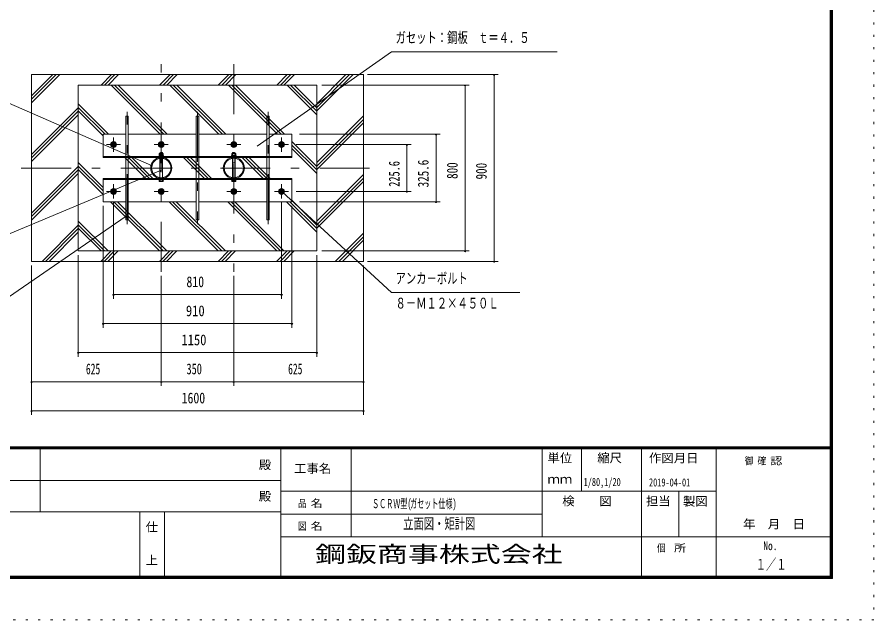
# Model space of a CAD drawing. Units: millimetres, scale not verified, with parts at other scales. Extents: x -34835 to 34837, y -16800 to 16800.
# Drawn here: x 18312 to 34837, y -16800 to -5180 of the extents above; entities that cross this region are included whole.
import ezdxf
from ezdxf.enums import TextEntityAlignment as Align

# ---------------------------------------------------------------- set-up
doc = ezdxf.new("R2010")
doc.units = ezdxf.units.MM
doc.header["$LTSCALE"] = 80
doc.linetypes.add('USER3', pattern=[24, 12, -5, 2, -5])
doc.linetypes.add('USER4', pattern=[3, 0.5, -2.5])
doc.layers.add('0-1_0-F1TEXT', color=7, linetype='Continuous')
doc.layers.add('0-E_2-5DIM', color=7, linetype='Continuous')
for name, color, linetype, lineweight in [('0-6_2-02BOLD', 7, 'Continuous', 18), ('0-8_2-22CENTER', 3, 'USER3', 18), ('0-9_2-42THIN', 4, 'Continuous', 18), ('0-A_2-52DIM', 3, 'Continuous', 18), ('0-B_2-62HATCH', 2, 'Continuous', 18), ('0-C_F-F1PAPER', 5, 'Continuous', 18), ('0-D_F-E_J_ADD', 5, 'USER4', 18)]:
    doc.layers.add(name, color=color, linetype=linetype, lineweight=lineweight)
doc.styles.add('ＭＳ ゴシック', font='')
doc.styles.get('ＭＳ ゴシック').set_extended_font_data('MS Gothic')

msp = doc.modelspace()

# ---------------------------------------------------------------- linework, layer by layer
at = {"layer": '0-6_2-02BOLD'}
for p, q in [((20455.44, -7436.91), (21767.45, -7436.91)), ((21815.45, -7436.91), (23127.46, -7436.91)), ((19971.44, -7866.91), (23611.45, -7866.91)), ((20407.45, -7884.91), (20407.45, -8291.31)), ((20455.44, -8291.31), (20455.44, -7884.91)), ((21115.44, -7794.39), (21067.45, -7794.39)), ((21067.45, -7903.26), (21067.45, -8272.96)), ((21071.81, -7845.7), (21071.81, -7809.32)), ((21079.45, -7857.7), (21091.45, -7845.7)), ((21103.44, -7845.7), (21091.45, -7857.7)), ((21111.08, -7809.32), (21111.08, -7845.7)), ((21115.44, -8272.96), (21115.44, -7903.26)), ((21767.45, -8291.31), (21767.45, -7884.91)), ((21815.45, -7884.91), (21815.45, -8291.31)), ((22467.45, -7903.26), (22467.45, -8272.96)), ((22471.82, -7845.7), (22471.82, -7809.32)), ((22491.45, -7857.7), (22479.45, -7845.7)), ((22491.45, -7845.7), (22503.44, -7857.7)), ((22511.08, -7809.32), (22511.08, -7845.7)), ((22515.45, -7794.39), (22515.45, -7805.71)), ((22515.45, -8272.96), (22515.45, -7903.26)), ((23127.46, -7884.91), (23127.46, -8291.31)), ((23175.46, -8291.31), (23175.46, -7884.91)), ((21067.45, -7986.38), (21115.44, -7986.38)), ((22515.45, -7986.38), (22467.45, -7986.38)), ((23611.45, -8309.31), (19971.44, -8309.31)), ((21071.81, -8318.51), (21071.81, -8346.89)), ((21111.08, -8346.89), (21111.08, -8318.51)), ((22443.45, -8318.51), (22443.45, -8309.31)), ((22471.82, -8318.51), (22471.82, -8346.89)), ((22511.08, -8318.51), (22511.08, -8346.89)), ((20455.44, -8739.31), (21767.45, -8739.31)), ((21815.45, -8739.31), (23127.46, -8739.31)), ((23175.46, -8739.31), (23611.45, -8739.31))]:
    msp.add_line(p, q, dxfattribs=at)
for points in [[(24991.46, -9888.11), (24991.46, -6288.11), (18591.44, -6288.11), (18591.44, -9888.11)], [(24091.45, -9688.11), (24091.45, -6488.11), (19491.45, -6488.11), (19491.45, -9688.11)], [(20191.08, -7602.91), (20151.82, -7602.91), (20132.19, -7636.91), (20151.82, -7670.91), (20191.08, -7670.91), (20210.71, -7636.91)], [(21071.81, -7670.91), (21052.18, -7636.91), (21071.81, -7602.91), (21111.08, -7602.91), (21130.71, -7636.91), (21111.08, -7670.91)], [(22471.82, -7670.91), (22511.08, -7670.91), (22530.71, -7636.91), (22511.08, -7602.91), (22471.82, -7602.91), (22452.19, -7636.91)], [(23431.07, -7670.91), (23391.81, -7670.91), (23372.19, -7636.91), (23391.81, -7602.91), (23431.07, -7602.91), (23450.71, -7636.91)], [(20151.82, -8505.31), (20132.19, -8539.31), (20151.82, -8573.31), (20191.08, -8573.31), (20210.71, -8539.31), (20191.08, -8505.31)], [(21071.81, -8505.31), (21052.18, -8539.31), (21071.81, -8573.31), (21111.08, -8573.31), (21130.71, -8539.31), (21111.08, -8505.31)], [(22511.08, -8505.31), (22530.71, -8539.31), (22511.08, -8573.31), (22471.82, -8573.31), (22452.19, -8539.31), (22471.82, -8505.31)], [(23431.07, -8573.31), (23391.81, -8573.31), (23372.19, -8539.31), (23391.81, -8505.31), (23431.07, -8505.31), (23450.71, -8539.31)]]:
    msp.add_lwpolyline(points, close=True, dxfattribs=at)
for points in [[(20455.44, -7866.91), (20455.44, -7088.11), (20407.45, -7088.11), (20407.45, -7866.91)], [(21767.45, -7866.91), (21767.45, -7088.11), (21815.45, -7088.11), (21815.45, -7866.91)], [(23175.46, -7866.91), (23175.46, -7088.11), (23127.46, -7088.11), (23127.46, -7866.91)], [(23175.46, -7436.91), (23611.45, -7436.91), (23611.45, -7884.91), (19971.44, -7884.91), (19971.44, -7436.91), (20407.45, -7436.91)], [(21139.44, -7866.91), (21139.44, -7857.7), (21043.45, -7857.7), (21043.45, -7866.91)], [(21048.44, -7857.7), (21048.44, -7845.7), (21134.45, -7845.7), (21134.45, -7857.7)], [(21130.71, -7845.7), (21130.71, -7809.32), (21124.45, -7805.71), (21058.45, -7805.71), (21052.18, -7809.32), (21052.18, -7845.7)], [(21067.45, -7805.71), (21067.45, -7794.39), (21075.44, -7786.39), (21107.45, -7786.39), (21115.44, -7794.39), (21115.44, -7805.71)], [(22539.45, -7866.91), (22539.45, -7857.7), (22443.45, -7857.7), (22443.45, -7866.91)], [(22448.45, -7857.7), (22448.45, -7845.7), (22534.45, -7845.7), (22534.45, -7857.7)], [(22530.71, -7845.7), (22530.71, -7809.32), (22524.44, -7805.71), (22458.45, -7805.71), (22452.19, -7809.32), (22452.19, -7845.7)], [(22467.45, -7805.71), (22467.45, -7794.39), (22515.45, -7794.39), (22507.45, -7786.39), (22475.45, -7786.39), (22467.45, -7794.39)], [(23611.45, -8739.31), (23611.45, -8291.31), (19971.44, -8291.31), (19971.44, -8739.31), (20407.45, -8739.31)], [(20407.45, -8309.31), (20407.45, -9088.11), (20455.44, -9088.11), (20455.44, -8309.31)], [(21043.45, -8309.31), (21043.45, -8318.51), (21139.44, -8318.51), (21139.44, -8309.31)], [(21130.71, -8318.51), (21130.71, -8346.89), (21124.45, -8350.51), (21058.45, -8350.51), (21052.18, -8346.89), (21052.18, -8318.51)], [(21815.45, -8309.31), (21815.45, -9088.11), (21767.45, -9088.11), (21767.45, -8309.31)], [(22443.45, -8318.51), (22539.45, -8318.51), (22539.45, -8309.31)], [(22458.45, -8350.51), (22452.19, -8346.89), (22452.19, -8318.51)], [(22530.71, -8318.51), (22530.71, -8346.89), (22524.44, -8350.51), (22458.45, -8350.51)], [(23127.46, -8309.31), (23127.46, -9088.11), (23175.46, -9088.11), (23175.46, -8309.31)]]:
    msp.add_lwpolyline(points, dxfattribs=at)
for centre, radius in [((20171.45, -7636.91), 56), ((20171.45, -7636.91), 43), ((21091.45, -7636.91), 56), ((21091.45, -7636.91), 43), ((22491.45, -7636.91), 56), ((22491.45, -7636.91), 43), ((23411.44, -7636.91), 56), ((23411.44, -7636.91), 43), ((20171.45, -7636.91), 33), ((20171.45, -7636.91), 24), ((21091.45, -7636.91), 33), ((21091.45, -7636.91), 24), ((22491.45, -7636.91), 33), ((22491.45, -7636.91), 24), ((23411.44, -7636.91), 33), ((23411.44, -7636.91), 24), ((21091.45, -8088.11), 203.2), ((21091.45, -8088.11), 186.4), ((22491.45, -8088.11), 203.2), ((22491.45, -8088.11), 186.4), ((20171.45, -8539.31), 56), ((20171.45, -8539.31), 43), ((20171.45, -8539.31), 33), ((20171.45, -8539.31), 24), ((21091.45, -8539.31), 56), ((21091.45, -8539.31), 43), ((21091.45, -8539.31), 33), ((21091.45, -8539.31), 24), ((22491.45, -8539.31), 56), ((22491.45, -8539.31), 43), ((22491.45, -8539.31), 33), ((22491.45, -8539.31), 24), ((23411.44, -8539.31), 56), ((23411.44, -8539.31), 43), ((23411.44, -8539.31), 33), ((23411.44, -8539.31), 24)]:
    msp.add_circle(centre, radius, dxfattribs=at)
for centre, radius, start, end in [((21062, -7820.84), 15.13, 49.57008, 90), ((21091.45, -7860.82), 55.12, 69.13591, 110.86404), ((21120.9, -7820.84), 15.13, 90, 130.42987), ((22462, -7820.84), 15.13, 49.5701, 90), ((22491.45, -7860.82), 55.12, 69.13593, 110.86406), ((22520.89, -7820.84), 15.13, 90, 130.42989), ((21062, -8335.37), 15.13, 270, 310.42987), ((21091.45, -8295.39), 55.12, 249.13591, 290.86404), ((21120.9, -8335.37), 15.13, 229.57008, 270), ((22462, -8335.37), 15.13, 270, 310.42989), ((22491.45, -8295.39), 55.12, 249.13593, 290.86406), ((22520.89, -8335.37), 15.13, 229.5701, 270)]:
    msp.add_arc(centre, radius, start, end, dxfattribs=at)
at = {"layer": '0-8_2-22CENTER'}
for p, q in [((21091.45, -10088.11), (21091.45, -6088.11)), ((22491.45, -6088.11), (22491.45, -10088.11)), ((20431.45, -9168.11), (20431.45, -7008.11)), ((21791.45, -7008.11), (21791.45, -9168.11)), ((23151.46, -9168.11), (23151.46, -7008.11)), ((20171.45, -7500.33), (20171.45, -7773.48)), ((23411.44, -7773.48), (23411.44, -7500.33)), ((20308.03, -7636.91), (20034.86, -7636.91)), ((20954.87, -7636.91), (21228.02, -7636.91)), ((22628.03, -7636.91), (22354.87, -7636.91)), ((23548.03, -7636.91), (23274.87, -7636.91)), ((18391.44, -8088.11), (25191.46, -8088.11)), ((20171.45, -8675.89), (20171.45, -8402.73)), ((23411.44, -8402.73), (23411.44, -8675.89)), ((20308.03, -8539.31), (20034.86, -8539.31)), ((21228.02, -8539.31), (20954.87, -8539.31)), ((22354.87, -8539.31), (22628.03, -8539.31)), ((23548.03, -8539.31), (23274.87, -8539.31))]:
    msp.add_line(p, q, dxfattribs=at)
at = {"layer": '0-9_2-42THIN'}
for p, q in [((21073.45, -7788.38), (21073.45, -7805.71)), ((21109.45, -7805.71), (21109.45, -7788.38)), ((22473.44, -7788.38), (22473.44, -7805.71)), ((22509.45, -7805.71), (22509.45, -7788.38))]:
    msp.add_line(p, q, dxfattribs=at)
for points in [[(21067.45, -7996.78), (21073.45, -7986.38), (21073.45, -7902.58)], [(21109.45, -7902.58), (21109.45, -7986.38), (21115.44, -7996.78)], [(22473.44, -7902.58), (22473.44, -7986.38), (22467.45, -7996.78)], [(22515.45, -7996.78), (22509.45, -7986.38), (22509.45, -7902.58)]]:
    msp.add_lwpolyline(points, dxfattribs=at)
for centre in [(20171.45, -7636.91), (21091.45, -7636.91), (22491.45, -7636.91), (23411.44, -7636.91), (20171.45, -8539.31), (21091.45, -8539.31), (22491.45, -8539.31), (23411.44, -8539.31)]:
    msp.add_circle(centre, 18, dxfattribs=at)
at = {"layer": '0-A_2-52DIM'}
for p, q in [((17171.45, -6408.11), (20902.58, -8038.59)), ((25071.46, -6288.11), (27591.46, -6288.11)), ((27527.46, -6288.11), (27495.46, -6288.11)), ((27511.46, -6288.11), (27511.46, -9888.11)), ((27031.46, -6488.11), (24188.24, -6488.11)), ((26967.46, -6488.11), (26935.46, -6488.11)), ((26951.46, -9688.11), (26951.46, -6488.11)), ((26471.45, -7436.91), (23755.75, -7436.91)), ((26407.46, -7436.91), (26375.46, -7436.91)), ((26391.46, -8739.31), (26391.46, -7436.91)), ((23692.33, -7636.91), (25911.46, -7636.91)), ((25847.46, -7636.91), (25815.46, -7636.91)), ((25831.46, -7636.91), (25831.46, -8539.31)), ((20918.58, -8038.59), (20886.58, -8038.59)), ((21094.58, -8136.94), (21062.58, -8136.94)), ((25531.46, -10488.11), (23421.29, -8547.43)), ((25911.46, -8539.31), (23692.33, -8539.31)), ((25847.46, -8539.31), (25815.46, -8539.31)), ((20171.45, -10608.11), (20171.45, -8755.89)), ((23411.44, -8755.89), (23411.44, -10608.11)), ((23755.75, -8739.31), (26471.45, -8739.31)), ((26407.46, -8739.31), (26375.46, -8739.31)), ((19971.44, -8819.31), (19971.44, -11168.11)), ((23611.45, -11168.11), (23611.45, -8819.31)), ((20432.6, -9014.67), (20400.6, -9014.67)), ((24188.24, -9688.11), (27031.46, -9688.11)), ((26967.46, -9688.11), (26935.46, -9688.11)), ((19491.45, -9768.11), (19491.45, -11728.1)), ((24091.45, -11728.1), (24091.45, -9768.11)), ((27591.46, -9888.11), (25071.46, -9888.11)), ((27527.46, -9888.11), (27495.46, -9888.11)), ((18591.44, -12848.11), (18591.44, -9968.11)), ((24991.46, -9968.11), (24991.46, -12848.11)), ((21091.45, -12288.11), (21091.45, -10168.11)), ((22491.45, -10168.11), (22491.45, -12288.11)), ((20187.45, -10528.11), (20155.45, -10528.11)), ((23411.45, -10528.11), (20171.45, -10528.11)), ((23427.45, -10528.11), (23395.45, -10528.11)), ((25531.46, -10488.11), (28011.46, -10488.11)), ((19987.44, -11088.11), (19955.44, -11088.11)), ((19971.44, -11088.11), (23611.46, -11088.11)), ((23627.46, -11088.11), (23595.46, -11088.11)), ((19507.45, -11648.11), (19475.45, -11648.11)), ((19491.45, -11648.11), (24091.45, -11648.11)), ((24107.45, -11648.11), (24075.45, -11648.11)), ((18607.44, -12208.11), (18575.44, -12208.11)), ((18591.44, -12208.11), (24991.46, -12208.11)), ((21107.45, -12208.11), (21075.45, -12208.11)), ((22507.45, -12208.11), (22475.45, -12208.11)), ((25007.46, -12208.11), (24975.46, -12208.11)), ((18607.44, -12768.11), (18575.44, -12768.11)), ((24991.46, -12768.11), (18591.44, -12768.11)), ((25007.46, -12768.11), (24975.46, -12768.11))]:
    msp.add_line(p, q, dxfattribs=at)
for points in [[(22942.64, -7668.81), (25531.46, -5848.1), (28731.45, -5848.1)], [(21078.58, -8136.94), (17171.45, -9768.11), (14451.45, -9768.11)], [(14670.1, -11257.34), (17150.1, -11257.34), (20416.6, -9014.67)]]:
    msp.add_lwpolyline(points, dxfattribs=at)
for centre in [(27511.46, -6288.11), (26951.46, -6488.11), (26391.46, -7436.91), (25831.46, -7636.91), (20902.58, -8038.59), (21078.58, -8136.94), (25831.46, -8539.31), (26391.46, -8739.31), (20416.6, -9014.67), (26951.46, -9688.11), (27511.46, -9888.11), (20171.45, -10528.11), (23411.45, -10528.11), (19971.44, -11088.11), (23611.46, -11088.11), (19491.45, -11648.11), (24091.45, -11648.11), (18591.44, -12208.11), (21091.45, -12208.11), (22491.45, -12208.11), (24991.46, -12208.11), (18591.44, -12768.11), (24991.46, -12768.11)]:
    msp.add_arc(centre, 16, 180, 0, dxfattribs=at)
at = {"layer": '0-B_2-62HATCH'}
for p, q in [((19133.85, -6288.11), (18591.44, -6830.52)), ((18591.44, -6762.64), (19065.96, -6288.11)), ((18998.09, -6288.11), (18591.44, -6694.76)), ((19929.45, -6488.11), (20129.46, -6288.11)), ((20197.34, -6288.11), (19997.34, -6488.11)), ((20065.22, -6488.11), (20265.22, -6288.11)), ((21060.82, -6488.11), (21260.83, -6288.11)), ((21328.71, -6288.11), (21128.71, -6488.11)), ((21396.59, -6288.11), (21196.59, -6488.11)), ((22192.19, -6488.11), (22392.2, -6288.11)), ((22460.08, -6288.11), (22260.08, -6488.11)), ((22327.96, -6488.11), (22527.96, -6288.11)), ((23323.56, -6488.11), (23523.57, -6288.11)), ((23591.45, -6288.11), (23391.45, -6488.11)), ((23459.33, -6488.11), (23659.33, -6288.11)), ((24091.45, -6919.49), (24722.82, -6288.11)), ((24790.7, -6288.11), (24091.45, -6987.36)), ((24091.45, -6851.6), (24654.94, -6288.11)), ((21072.36, -7436.91), (20123.56, -6488.11)), ((20191.45, -6488.11), (21140.24, -7436.91)), ((21208.13, -7436.91), (20259.33, -6488.11)), ((21254.94, -6488.11), (22203.73, -7436.91)), ((22271.62, -7436.91), (21322.82, -6488.11)), ((21390.7, -6488.11), (22339.5, -7436.91)), ((23335.1, -7436.91), (22386.31, -6488.11)), ((22454.19, -6488.11), (23402.99, -7436.91)), ((23470.87, -7436.91), (22522.07, -6488.11)), ((23517.68, -6488.11), (24091.45, -7061.88)), ((24091.45, -6994), (23585.56, -6488.11)), ((23653.44, -6488.11), (24091.45, -6926.11)), ((19491.45, -6926.11), (18591.44, -7826.12)), ((19491.45, -6851.6), (20076.76, -7436.91)), ((20008.88, -7436.91), (19491.45, -6919.48)), ((18591.44, -7894.01), (19491.45, -6994)), ((18591.44, -7961.89), (19491.45, -7061.88)), ((19491.45, -6987.36), (19971.44, -7467.36)), ((24991.46, -7082.96), (24091.45, -7982.97)), ((24091.45, -8050.85), (24991.46, -7150.84)), ((24991.46, -7218.73), (24091.45, -8118.74)), ((24091.45, -8057.49), (23611.45, -7577.49)), ((24091.45, -8125.37), (23611.45, -7645.38)), ((23611.45, -7713.26), (24091.45, -8193.25)), ((20388.99, -7884.91), (20795.39, -8291.31)), ((20863.28, -8291.31), (20456.88, -7884.91)), ((20524.75, -7884.91), (20931.16, -8291.31)), ((21926.76, -8291.31), (21520.36, -7884.91)), ((21588.24, -7884.91), (21994.64, -8291.31)), ((22062.53, -8291.31), (21656.13, -7884.91)), ((22651.73, -7884.91), (23058.13, -8291.31)), ((23126.02, -8291.31), (22719.62, -7884.91)), ((22787.5, -7884.91), (23193.9, -8291.31)), ((18591.44, -8957.5), (19491.45, -8057.49)), ((19971.44, -8462.96), (19491.45, -7982.97)), ((19491.45, -8050.85), (19971.44, -8530.85)), ((19491.45, -8125.37), (18591.44, -9025.38)), ((19491.45, -8193.25), (18591.44, -9093.26)), ((19971.44, -8598.73), (19491.45, -8118.74)), ((24091.45, -9114.34), (24991.46, -8214.33)), ((24091.45, -9182.23), (24991.46, -8282.22)), ((24991.46, -8350.1), (24091.45, -9250.11)), ((21060.82, -9688.11), (20112.02, -8739.31)), ((20179.9, -8739.31), (21128.7, -9688.11)), ((21196.59, -9688.11), (20247.78, -8739.31)), ((21243.39, -8739.31), (22192.19, -9688.11)), ((22260.08, -9688.11), (21311.28, -8739.31)), ((21379.15, -8739.31), (22327.96, -9688.11)), ((23323.56, -9688.11), (22374.76, -8739.31)), ((22442.64, -8739.31), (23391.44, -9688.11)), ((23459.33, -9688.11), (22510.53, -8739.31)), ((23506.13, -8739.31), (24091.45, -9324.62)), ((24091.45, -9256.74), (23574.02, -8739.31)), ((23611.45, -8708.86), (24091.45, -9188.85)), ((19491.45, -9188.86), (18792.2, -9888.11)), ((19491.45, -9114.34), (20065.22, -9688.11)), ((19997.33, -9688.11), (19491.45, -9182.22)), ((19491.45, -9250.11), (19929.45, -9688.11)), ((18860.08, -9888.11), (19491.45, -9256.74)), ((19491.45, -9324.62), (18927.96, -9888.11)), ((24991.46, -9345.7), (24449.05, -9888.11)), ((24516.93, -9888.11), (24991.46, -9413.59)), ((24991.46, -9481.47), (24584.81, -9888.11)), ((20123.57, -9688.11), (19923.57, -9888.11)), ((19991.45, -9888.11), (20191.45, -9688.11)), ((20259.33, -9688.11), (20059.33, -9888.11)), ((21254.94, -9688.11), (21054.94, -9888.11)), ((21122.82, -9888.11), (21322.82, -9688.11)), ((21390.71, -9688.11), (21190.7, -9888.11)), ((22386.31, -9688.11), (22186.31, -9888.11)), ((22254.19, -9888.11), (22454.19, -9688.11)), ((22522.07, -9688.11), (22322.07, -9888.11)), ((23317.68, -9888.11), (23517.68, -9688.11)), ((23585.56, -9688.11), (23385.56, -9888.11)), ((23453.44, -9888.11), (23653.44, -9688.11))]:
    msp.add_line(p, q, dxfattribs=at)
at = {"layer": '0-C_F-F1PAPER'}
for p, q in [((33997.47, -13464), (-11842.53, -13464)), ((-11842.53, -13468), (33997.47, -13468)), ((33997.47, -13472), (-11842.53, -13472)), ((-11842.53, -13476), (33997.47, -13476)), ((33997.47, -13480), (-11842.53, -13480)), ((-11842.53, -13484), (33997.47, -13484)), ((33997.47, -13488), (-11842.53, -13488)), ((-11842.53, -13492), (33997.47, -13492)), ((33997.47, -13496), (-11842.53, -13496)), ((-11842.53, -13500), (33997.47, -13500)), ((33997.47, -13504), (-11842.53, -13504)), ((18757.48, -14720), (18757.48, -13504)), ((23397.48, -16000), (23397.48, -13504)), ((24757.48, -13504), (24757.48, -15200)), ((28437.48, -15200), (28437.48, -13504)), ((29197.48, -13504), (29197.48, -14320)), ((30357.48, -16000), (30357.48, -13504)), ((31797.48, -16000), (31797.48, -13504)), ((17317.48, -14112), (23397.48, -14112)), ((23397.48, -14320), (31797.48, -14320)), ((31077.47, -14320), (31077.47, -15200)), ((23397.48, -14720), (17317.48, -14720)), ((20677.48, -14720), (20677.48, -16000)), ((21157.47, -16000), (21157.47, -14720)), ((28437.48, -14760), (23397.48, -14760)), ((23397.48, -15200), (34037.47, -15200))]:
    msp.add_line(p, q, dxfattribs=at)
for points in [[(34037.47, -16000), (-11882.53, -16000), (-11882.53, 16160), (34037.47, 16160)], [(34033.47, -15996), (-11878.53, -15996), (-11878.53, 16156), (34033.47, 16156)], [(34029.47, -15992), (34029.47, 16152), (-11874.53, 16152), (-11874.53, -15992)], [(34025.47, -15988), (-11870.53, -15988), (-11870.53, 16148), (34025.47, 16148)], [(34021.47, -15984), (34021.47, 16144), (-11866.53, 16144), (-11866.53, -15984)], [(34017.47, -15980), (-11862.53, -15980), (-11862.53, 16140), (34017.47, 16140)], [(34013.47, -15976), (34013.47, 16136), (-11858.53, 16136), (-11858.53, -15976)], [(34009.47, -15972), (-11854.53, -15972), (-11854.53, 16132), (34009.47, 16132)], [(34005.47, -15968), (-11850.53, -15968), (-11850.53, 16128), (34005.47, 16128)], [(34001.47, -15964), (-11846.53, -15964), (-11846.53, 16124), (34001.47, 16124)], [(33997.47, -15960), (33997.47, 16120), (-11842.53, 16120), (-11842.53, -15960)]]:
    msp.add_lwpolyline(points, close=True, dxfattribs=at)
at = {"layer": '0-D_F-E_J_ADD'}
msp.add_lwpolyline([(34837.47, -16800), (-12682.53, -16800), (-12682.53, 16800), (34837.47, 16800)], close=True, dxfattribs=at)

# ---------------------------------------------------------------- texts
at = {"layer": '0-1_0-F1TEXT', "style": 'ＭＳ ゴシック'}
for s, height, width, p in [('1/80,1/20', 156.3, 0.65, (29239.37, -14266.72)), ('2019-04-01', 156.3, 0.65, (30500.34, -14274.63)), ('ＳＣＲＷ型(', 177.1, 0.55, (25157.48, -14700)), ('ガセット仕様)', 177.1, 0.55, (25892.32, -14700)), ('立面図・矩計図', 208.4, 0.7, (25757.48, -15111.58)), ('１／１', 208.4, 0.7, (32557.47, -15895.19))]:
    msp.add_text(s, height=height, dxfattribs=dict(at, width=width)).set_placement(p, align=Align.BOTTOM_LEFT)
at = {"layer": '0-A_2-52DIM', "color": 7, "style": 'ＭＳ ゴシック'}
for s, width, p in [('ガセット：鋼板\u3000ｔ＝４．５', 0.7, (25611.46, -5739.68)), ('810', 0.8, (21578.12, -10448.11)), ('アンカ－ボルト', 0.7, (25611.46, -10379.68)), ('910', 0.85, (21567.34, -11008.11)), ('８－Ｍ１２×４５０Ｌ', 0.7, (25611.46, -10859.68)), ('1150', 0.85, (21480.95, -11568.11)), ('625', 0.65, (19638.53, -12128.11)), ('350', 0.7, (21578.21, -12128.11)), ('625', 0.65, (23538.54, -12128.11)), ('1600', 0.8, (21485.02, -12688.11))]:
    msp.add_text(s, height=208.4, dxfattribs=dict(at, width=width)).set_placement(p, align=Align.BOTTOM_LEFT)
for s, width, p in [('225.6', 0.7, (25751.46, -8449.92)), ('325.6', 0.75, (26311.46, -8460.72)), ('800', 0.75, (26871.46, -8298.36)), ('900', 0.75, (27431.46, -8308.31))]:
    msp.add_text(s, height=208.4, rotation=90, dxfattribs=dict(at, width=width)).set_placement(p, align=Align.BOTTOM_LEFT)
at = {"layer": '0-C_F-F1PAPER', "color": 7, "style": 'ＭＳ ゴシック'}
for s, height, width, p in [('殿', 166.7, 1.05, (22973.48, -13945.26)), ('単位', 166.7, 1.05, (28541.48, -13813.26)), ('縮尺', 166.7, 1.05, (29501.48, -13813.26)), ('作図月日', 166.7, 1.05, (30499.71, -13814.9)), ('御 ', 141.7, 0.85, (32345.88, -13847.08)), ('確 ', 141.7, 0.85, (32592.9, -13847.08)), ('認', 141.7, 1.2, (32839.91, -13847.08)), ('工事名', 166.7, 1.05, (23653.48, -14017.26)), ('ｍｍ', 166.7, 1.05, (28541.48, -14221.26)), ('殿', 166.7, 1.05, (22973.48, -14553.26)), ('品 ', 141.7, 0.85, (23727.48, -14668)), ('名', 141.7, 1.2, (23974.49, -14668)), ('検\u3000\u3000図', 166.7, 1.05, (28825.48, -14645.26)), ('担当', 166.7, 1.05, (30441.48, -14645.26)), ('製図', 166.7, 1.05, (31155.05, -14649.19)), ('\u3000年\u3000月\u3000日', 166.7, 1.05, (32075.46, -15088.34)), ('仕', 166.7, 1.05, (20789.48, -15145.26)), ('図 ', 141.7, 0.85, (23727.48, -15108)), ('名', 141.7, 1.2, (23974.49, -15108)), ('個  ', 141.7, 0.85, (30653.48, -15528)), ('所', 141.7, 1.2, (30982.83, -15528)), ('No.', 166.7, 0.8, (32705.48, -15505.26)), ('上', 166.7, 1.05, (20789.48, -15785.26))]:
    msp.add_text(s, height=height, dxfattribs=dict(at, width=width)).set_placement(p, align=Align.BOTTOM_LEFT)
at = {"layer": '0-E_2-5DIM', "style": 'ＭＳ ゴシック', "width": 1.4}
msp.add_text('鋼鈑商事株式会社', height=312.6, dxfattribs=at).set_placement((24058.62, -15781.57), align=Align.BOTTOM_LEFT)

doc.saveas('drawing.dxf')
